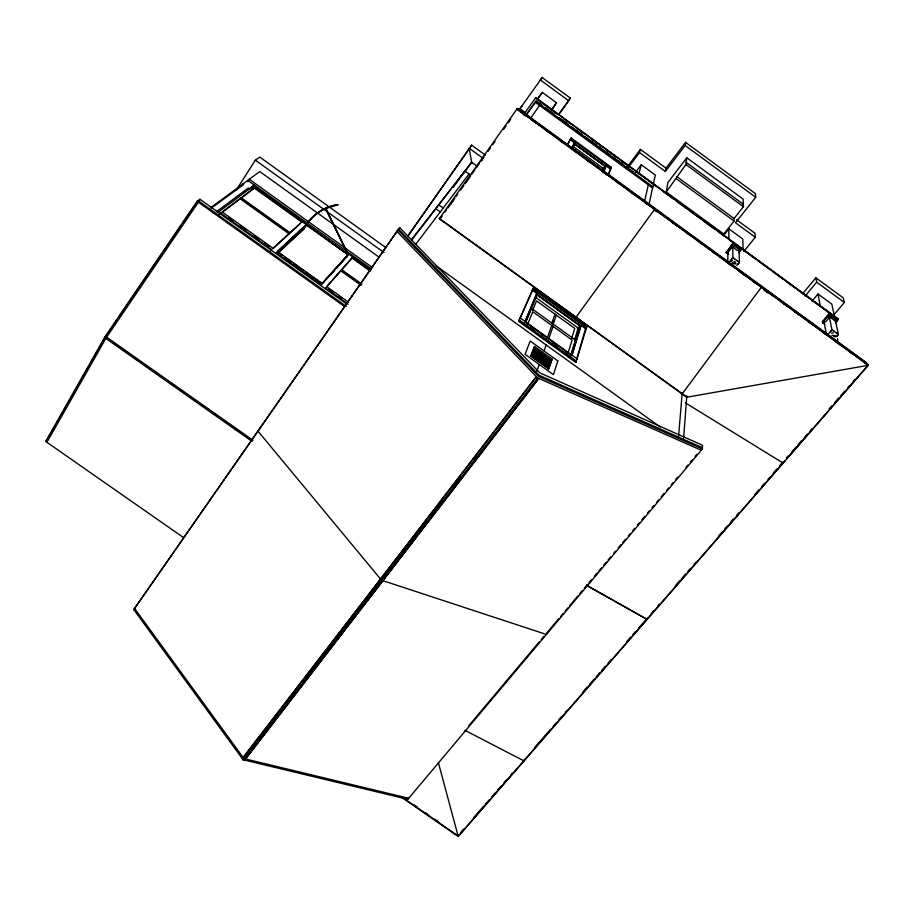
<?xml version="1.0" encoding="UTF-8"?>
<svg xmlns="http://www.w3.org/2000/svg" width="914" height="914" viewBox="0 0 914 914"><rect width="100%" height="100%" fill="white"/><g stroke="black" fill="none" stroke-linecap="round" stroke-linejoin="round"><path stroke-width="1.37" d="M743.151 249.956L742.785 239L728.846 228.808L728.835 239.491L742.054 249.156M727.807 261.198L727.841 251.544L731.131 247.431M702.375 448.945L702.523 445.552L701.461 444.787L539.831 372.878L399.692 227.62L397.841 229.837L538.609 376.385L702.375 448.945L407.838 799.316L244.484 760.082M683.649 437.92L686.814 395.751M678.611 435.772L682.232 392.449M586.457 585.28L647.135 619.452L647.283 618.093L638.897 627.735M666.26 191.997L685.9 164.543L686.78 157.791L743.151 199.115L743.436 206.701L734.068 218.526L734.091 221.062L723.797 234.041L666.26 191.997L667.928 182.446L686.78 157.791M665.358 171.455L665.975 168.13L640.394 149.405L639.526 152.558L665.358 171.455L685.134 145.486L685.569 142.39L755.467 193.677L755.718 197.275L735.473 222.765L755.261 237.24L743.882 251.407M654.95 208.883L576.071 317.135M649.009 204.485L652.825 186.73L535.901 101.317L526.121 115.004M524.362 759.408L524.019 760.916L464.895 730.297M644.564 201.24L648.312 184.834M727.841 251.544L727.59 252.641L726.23 252.652L732.582 243.821L740.683 249.751L739.118 252.618M638.897 173.774L641.262 164.76L655.327 175.042L653.339 184.331L648.734 180.972M458.668 834.916L458.234 836.504L401.897 797.499M575.797 362.435L586.925 326.527L585.703 328.08L575.797 362.435L518.649 321.34L533.479 287.979L518.649 321.34M572.073 354.621L580.687 326.024L581.121 325.464L585.794 328.846M581.121 325.464L571.73 355.889M570.782 355.546L575.454 340.065L531.365 308.315L525.847 321.637M574.529 340.077L578.174 328.069L535.33 297.176L537.078 294.845L525.596 322.516L531.342 326.515M567.902 353.535L572.061 340.042L532.759 311.731L527.549 324.493M571.581 338.694L574.757 328.434L536.529 300.877L532.554 310.577M407.838 799.316L408.409 797.591M548.183 369.119L552.136 359.111L534.621 346.532L530.383 356.334M552.136 359.111L548.834 368.959L531 356.152L534.621 346.532M242.461 758.654L536.369 376.671L243.101 757.443L242.461 758.654L243.273 759.957L244.644 760.151L538.803 378.419L514.399 410.043M608.438 174.186L609.844 170.187M608.598 174.437L611.466 167.308L610.312 168.85M548.868 338.386L553.119 326.389M552.742 325.213L556.329 315.159M536.884 371.107L539.237 364.492M544.036 350.976L546.184 344.955M547.04 338.523L551.736 325.407M551.805 323.019L554.992 314.188M603.651 171.809L605.651 166.451L574.141 143.452L571.638 148.456M603.64 172.483L606.062 165.902L610.461 169.113M603 171.364L604.908 166.222L574.643 144.126L572.221 147.451M603.057 171.284L604.965 166.142L602.463 169.513M602.292 171.044L603.274 168.416L573.032 146.343M532.199 304.705L533.765 300.946M536.918 293.588L524.853 322.162L536.495 294.148L580.687 326.024L536.438 294.228L536.918 293.588L532.222 290.195M252.938 440.24L106.618 337.175L105.396 338.751L105.875 338.363M572.267 148.948L574.7 144.046M571.501 149.039L574.54 142.892L570.119 139.671L571.227 137.923L567.571 144.366M566.988 145.749L570.119 139.671M244.644 760.151L398.504 560.305M183.748 537.74L45.7 441.451L104.893 336.912L197.116 201.274L199.949 199.309L346.589 303.951M47.528 439.223L55.183 425.707M56.577 423.251L57.959 420.794M59.353 418.338L66.311 406.056M67.705 403.588L69.795 399.909M71.189 397.453L89.972 364.286M91.366 361.83L92.76 359.373M94.153 356.917L101.808 343.401M103.202 340.945L117.198 319.546M46.911 442.307L106.173 337.826L198.418 202.211M568.737 100.757L570.313 98.106L542.139 77.496L540.288 79.941L568.737 100.757L558.877 114.49M199.355 200.246L199.949 199.309M551.793 110.137L556.477 102.768L542.276 92.383L537.215 99.477L557.906 114.604M220.308 213.762L220.697 213.156L271.664 249.556L271.264 250.15M236.2 190.112L255.349 160.178L259.793 157.082L385.982 247.717M247.66 181.623L249.202 179.224L372.626 267.699M240.553 198.212L222.228 212.002L273.035 248.288L289.487 233.23L240.553 198.212L240.176 198.795L289.098 233.813M240.782 198.338L254.743 187.53L302.226 221.554L301.849 222.125L254.378 188.101L219.851 214.105M254.378 188.101L254.743 187.53M251.419 189.175L254.115 184.982L248.619 189.529M586.468 327.966L532.885 289.315M275.651 253.292L276.051 252.687L321.122 284.882L320.723 285.476M217.681 212.642L253.555 185.839L348.268 254.812L325.601 208.369M278.793 252.447L304.122 228.74L306.75 224.787L302.98 222.091M118.797 317.192L162.029 253.612M163.64 251.247L181.246 225.347M182.857 222.993L194.865 205.33M196.464 202.977L198.064 200.623L346.28 306.441M319.649 282.46L321.945 284.105L348.405 254.64L336.935 267.813M325.087 288.596L325.498 288.001L348.131 304.168M346.395 257.565L348.794 254.081L370.753 269.813M360.436 283.957L341.185 270.224L340.796 270.795L361.11 285.328M341.276 270.247L352.404 257.508L370.638 270.578M326.309 287.225L352.861 256.994M530.634 118.294L539.546 105.384M243.09 759.751L133.764 609.569L398.515 229.037L539.02 375.208L702.432 447.711L700.604 449.882M399.692 227.62L133.764 609.569M407.518 236.326L471.67 145.166L485.483 155.197M408.25 235.778L471.67 145.166M453.344 187.313L464.815 171.009L470.584 175.191M463.432 173.877L471.635 162.224L477.405 166.417M516.89 109.166L517.358 108.503L868.049 364.32L868.3 365.314L458.234 836.504L438.4 762.71M517.358 108.503L516.958 109.029L868.3 365.314L686.711 397.224L439.28 218.732L517.061 108.892L868.231 365.063L829.901 409.106M440.514 218.446L442.159 216.138M445.015 212.071L446.649 209.752M447.894 208.026L451.173 203.399M452.396 201.64L454.864 198.167M456.086 196.453L457.731 194.145M460.61 190.055L463.889 185.416M465.112 183.725L466.746 181.406M467.991 179.624L470.459 176.139M471.67 174.471L474.949 169.833M476.205 168.027L479.484 163.389M480.684 161.732L482.318 159.424M488.053 151.324L490.521 147.851M492.623 144.846L495.08 141.373M503.637 129.331L506.093 125.858M508.218 122.83L510.675 119.346M450.591 204.29L453.047 200.829M466.117 182.366L468.574 178.904M481.655 160.441L484.1 156.98M525.584 112.868L519.94 108.755L542.139 77.496M523.928 114.273L535.673 97.707L838.344 318.872L835.613 322.996M526.018 115.244L535.901 101.317M537.569 99.02L542.276 92.383M551.748 109.383L556.477 102.768M306.407 224.604L308.167 222.148A51.618 48.659 45.3 0 1 334.832 205.284L337.86 204.713M306.544 224.707L308.304 222.262A51.435 48.488 45.3 0 1 322.802 209.957L325.533 208.609L347.811 254.286L306.544 224.718L298.341 232.145M558.911 113.976L570.313 98.106M535.673 97.707L838.504 319.592M574.54 142.892L574.083 143.532L605.594 166.531L606.062 165.902M439.28 218.732L439.851 217.966M731.303 259.736L732.879 257.634L732.788 246.734M737.792 264.466L739.369 262.364L739.106 251.35M627.884 166.108L640.394 149.405M628.569 167.159L639.526 152.558M682.118 393.923L761.728 286.779L761.225 287.396M519.94 108.755L521.974 106.035M635.584 172.312L641.262 164.76M415.756 244.301L468.985 174.037M665.975 168.13L685.569 142.39M652.47 187.187L654.196 184.925M290.629 697.245L294.959 691.555M306.19 676.783L313.102 667.688M321.751 656.321L331.256 643.81M336.443 636.989L407.701 544.184M362.732 606.382L398.367 560.248M400.092 557.974L413.059 540.985M414.785 538.712L416.51 536.449M418.246 534.187L427.752 521.723M436.389 510.389L438.114 508.127M439.84 505.865L443.301 501.329M454.532 486.602L456.257 484.329M457.994 482.066L459.719 479.804M653.978 209.135L654.732 208.152M830.369 331.771L831.957 329.691L829.284 316.724M836.79 336.455L838.389 334.387L835.27 319.991L835.784 321.202L837.11 320.814L836.893 319.786L828.849 313.913L822.314 321.659L824.805 324.367M243.273 759.957L537.169 378.716L538.517 379.23M400.241 558.043L416.807 536.575M418.543 534.313L512.663 412.305M577.317 329.177L579.956 325.772L571.044 355.203L566.497 351.936M411.574 239.559L471.635 162.224M411.803 239.731L432.482 213.076M433.225 212.117L437.989 205.97M439.691 203.776L450.739 189.541M452.43 187.347L461.913 175.134M409.461 541.933L426.118 520.58M430.505 514.959L441.896 500.346M452.43 486.854L460.313 476.742M474.343 458.759L476.103 456.509M315.57 666.832L320.814 660.114M331.291 646.678L333.039 644.439M334.787 642.199L340.019 635.493M347.012 626.536L348.76 624.296M350.508 622.057L360.984 608.621M836.893 319.786L835.533 321.237L829.272 316.655L828.849 313.913M260.376 427.912L257.919 431.054L380.521 579.019M378.876 257.017L259.77 171.558L210.848 207.581M723.831 235.127L728.846 228.808M732.777 246.426L732.582 244.701C732.674 247.957 737.609 251.716 740.706 250.642L732.582 244.701L732.777 246.426L727.841 252.607L726.23 252.652L732.582 243.821M728.641 262.912L732.879 257.634L739.369 262.364L736.821 265.528M739.095 251.727L740.683 249.751L739.083 249.979M802.583 293.748L815.836 277.81L843.268 297.884L844.376 302.454L833.579 315.216M805.085 296.113L816.682 282.186L815.836 277.81M811.975 301.186L817.984 293.988L831.809 304.088L834.551 316.735M468.882 725.625L539.443 641.674M541.271 639.492L544.024 636.213M558.671 618.778L546.766 632.945L546.423 634.465L382.817 580.641M560.499 616.607L563.253 613.328M565.081 611.158L567.822 607.89M569.662 605.708L577.899 595.894M579.727 593.723L582.481 590.455M584.309 588.273L587.062 585.006M588.89 582.824L591.632 579.556M594.386 576.288L597.128 573.021M598.956 570.839L601.709 567.571M603.537 565.389L606.29 562.121M608.118 559.939L610.86 556.672M613.614 553.404L615.442 551.222M618.195 547.954L620.937 544.687M622.765 542.505L625.519 539.237M628.261 535.97L630.089 533.787M632.842 530.52L634.67 528.338M637.424 525.07L639.252 522.888M641.994 519.62L644.747 516.353M647.489 513.085L649.317 510.903M652.07 507.636L653.898 505.453M656.652 502.186L658.48 500.015M661.222 496.748L663.975 493.469M666.717 490.201L668.557 488.03M671.299 484.751L673.127 482.581M675.88 479.313L677.708 477.131M685.946 467.317L687.785 465.146M690.527 461.878L692.355 459.696M695.108 456.429L696.936 454.247M829.272 316.655L829.067 314.942C829.729 318.141 825.799 322.973 822.509 322.688L829.067 314.942L837.11 320.814L835.476 322.756M835.567 322.139L838.344 318.872M827.593 334.832L831.957 329.691L838.389 334.387L836.63 336.443M460.953 832.151L463.752 828.929M473.463 817.904L483.643 806.205M485.494 804.08L489.196 799.819M491.766 796.722L495.674 792.381M497.376 790.279L501.226 785.994M503.911 782.761L506.779 779.619M510.48 775.358L512.331 773.233M534.713 747.366L538.437 743.071M539.26 742.282L550.434 729.429M553.221 726.219L556.02 723.008M558.808 719.798L561.607 716.587M565.332 712.303L567.194 710.167M583.178 691.635L586.914 687.351M589.541 684.472L594.191 679.125M596.054 676.977L599.778 672.704M601.641 670.556L605.365 666.272M608.164 663.061L610.952 659.851M626.993 641.274L630.729 636.978M632.591 634.842L635.39 631.62M651.031 613.785L653.841 610.563M657.589 606.256L659.462 604.097M675.446 585.566L680.062 580.413M681.935 578.265L685.683 573.958M687.557 571.798L690.344 568.439M694.114 564.258L695.988 562.11M718.461 536.267L722.209 531.959M724.813 528.818L727.83 525.504M730.4 522.397L733.188 519.186M736.913 514.902L738.775 512.765M754.987 494.28L758.734 489.973M761.545 486.739L764.355 483.517M768.103 479.21L769.976 477.051M773.233 473.144L776.957 468.871M779.756 465.66L782.555 462.438M786.269 458.165L788.119 456.04M791.844 451.767L796.163 446.957M798.025 444.81L801.761 440.514M804.56 437.292L807.359 434.081M810.158 430.86L812.032 428.712M828.998 409.038L831.786 405.839M834.573 402.64L839.098 397.59M840.971 395.442L844.707 391.146M847.506 387.936L849.369 385.788M853.105 381.492L854.978 379.344M458.348 836.116L490.761 798.859M492.612 796.722L594.957 679.113M596.831 676.966L785.035 460.679M786.897 458.531L828.038 411.254M341.185 270.224L326.709 286.63L348.143 301.94M331.268 274.131L334.101 270.978M321.808 283.694L348.12 254.435M348.794 254.081L322.356 283.523L277.422 251.419L306.83 224.01M279.341 251.43L289.544 241.89M291.577 239.982L304.122 228.74M277.022 252.024L283.112 246.346M285.145 244.449L296.307 234.041M306.75 224.787L277.525 252.058L282.072 255.303M269.836 251.224L271.664 249.556M302.226 221.554L290.035 232.727L241.159 197.755M273.08 248.494L299.815 223.987M45.7 441.451L46.831 440.445M218.652 214.687L220.697 213.156M249.83 188.924L253.189 186.41L301.22 220.834M216.332 211.774L248.288 188.021L249.476 188.444M211.26 208.152L243.547 184.628L242.953 183.771M740.706 250.642L739.106 251.042M732.251 262.832L735.85 263.243M732.194 263.54L735.964 263.975M831.477 333.119L833.362 332.879M831.934 335.301L835.545 335.735M245.272 758.94L408.707 798.276M733.965 261.415L735.267 261.907M834.048 335.906L835.853 336.603M833.854 336.352L835.282 336.9M701.278 450.259L537.489 377.836L396.859 231.265M586.457 585.268L647.146 619.441M685.603 402.994L783.184 463.112L783.092 461.981M534.633 348.474L550.639 359.967M534.336 349.262L550.365 360.779M534.039 350.062L550.091 361.59M533.742 350.85L549.817 362.401M533.433 351.65L549.543 363.224M533.136 352.45L549.268 364.035M532.839 353.261L548.983 364.857M532.531 354.061L548.708 365.68M532.234 354.872L548.434 366.514M531.925 355.683L548.149 367.337M531.617 356.506L547.874 368.171M836.424 333.096L838.389 334.387M737.358 261.038L739.369 262.364M404.491 798.219L406.821 799.83M413.825 804.674L417.321 807.108M425.49 812.752L427.821 814.374M434.824 819.218L438.32 821.64M402.023 797.122L455.995 834.482M104.893 336.912L106.173 337.826M114.307 343.55L118.98 346.84M123.596 350.085L128.28 353.398M135.203 358.265L137.591 359.945M145.657 365.634L150.387 368.959M156.111 372.992L162.029 377.162M167.719 381.172L174.825 386.176M179.338 389.353L184.137 392.734M189.781 396.71L196.933 401.749M201.4 404.891L208.563 409.94M211.854 412.248L217.875 416.498M223.462 420.429L226.946 422.885M233.915 427.798L239.982 432.071M245.523 435.978L251.624 440.262M105.636 338.271L252.081 441.416M285.476 257.737L291.155 261.792M293.417 263.415L303.642 270.715M305.916 272.338L313.856 278.016M316.13 279.638L320.677 282.883M228.774 217.555L233.39 220.857M240.313 225.804L246.083 229.928M254.172 235.698L258.788 239M264.557 243.124L269.173 246.414M285.088 257.782L290.846 261.895M296.604 266.008L301.209 269.299M308.121 274.234L313.879 278.347M328.56 288.835L333.073 292.057M338.717 296.079L342.099 298.501M197.116 201.274L344.452 306.464M247.66 180.355L371.484 269.093M353.638 258.388L368.73 269.207M348.165 254.96L306.064 224.787L308.029 222.033A51.79 48.83 45.3 0 1 334.775 205.113L337.906 204.885L325.841 208.461L348.371 254.652M352.027 258.068L370.25 271.127M341.676 269.676L361.955 284.197M520.306 317.981L577.145 358.882M533.616 328.149L541.568 333.873M544.973 336.329L564.292 350.222M530.566 326.275L535.147 329.566L532.793 328M542.002 334.501L544.287 336.146M553.438 342.727L558.008 346.018L555.666 344.464M564.875 350.953L567.16 352.598M519.369 320.163L576.471 361.236M519.163 320.654L576.323 361.761M436.241 265.928L660.262 427.021M533.57 347.903L551.085 360.482M255.349 160.178L383.994 252.527M438.594 204.759L443.187 208.072M435.658 208.541L440.308 211.888M440.091 219.029L686.734 396.962M533.433 288.036L586.868 326.584M537.021 294.936L579.887 325.852M552.684 320.597L554.044 321.579M482.992 158.248L469.168 148.217L471.875 163.652M571.17 137.991L611.42 167.365M728.264 253.247L726.242 251.761L727.841 252.607L726.23 252.652L728.264 254.138M570.759 138.802L611.112 168.256M866.392 362.561L518.329 108.64L517.61 109.669L522.168 113.016M574.221 149.565L586.537 158.556M587.805 159.482L600.11 168.45M531.365 119.723L535.97 123.082M545.178 129.799L549.771 133.147M558.98 139.865L563.584 143.224M573.935 150.776L576.231 152.455M587.736 160.841L590.044 162.521M601.538 170.918L607.296 175.111M615.351 180.983L619.943 184.342M629.152 191.06L633.756 194.408M645.261 202.805L647.558 204.485M659.051 212.871L661.348 214.539M671.676 222.079L677.423 226.261M685.454 232.122L687.751 233.801M699.233 242.176L701.529 243.855M713.011 252.23L715.308 253.898M725.636 261.438L731.371 265.62M739.415 271.481L745.15 275.674M753.182 281.535L755.478 283.214M766.972 291.577L772.718 295.77M780.75 301.631L786.497 305.824M794.529 311.685L799.133 315.033M808.319 321.739L812.912 325.087M822.097 331.793L826.69 335.141M835.876 341.847L840.469 345.195M849.654 351.89L853.105 354.404M863.444 361.944L866.883 364.458M523.002 114.284L525.31 115.964M654.344 210.083L656.652 211.762M763.578 289.749L768.183 293.108M736.57 219.794L755.01 233.287L755.261 237.24M676.714 176.551L734.068 218.526M676.36 178.813L734.091 221.062M816.682 282.186L844.376 302.454M563.652 118.797L571.707 124.681M577.454 128.885L585.497 134.758M591.255 138.962L602.749 147.36M606.199 149.885L616.55 157.448M619.989 159.961L629.198 166.691M634.944 170.884L646.666 179.464M654.481 185.165L656.778 186.844M662.513 191.037L673.984 199.412M676.28 201.091L687.739 209.466M690.036 211.145L700.364 218.686M703.803 221.199L714.12 228.74M717.57 231.253L724.448 236.292M743.939 250.539L755.41 258.913M757.706 260.593L769.177 268.967M772.616 271.481L782.944 279.021M786.383 281.535L795.557 288.241M797.853 289.921L809.324 298.295M811.609 299.975L833.465 315.936M536.187 100.906L541.911 105.087M545.35 107.601L554.501 114.284M559.082 117.632L568.234 124.327M571.673 126.829L581.967 134.358M585.406 136.871L596.853 145.223M599.138 146.903L610.586 155.266M612.871 156.934L624.319 165.297M626.616 166.965L633.482 171.981M535.238 102.242L652.562 187.941M685.134 145.486L755.718 197.275M686.186 162.372L743.345 204.268M685.9 164.543L743.436 206.701M831.957 329.691L833.979 331.314M732.879 257.634L734.89 259.233M536.084 377.482L537.169 378.716M134.552 608.438L243.101 757.443M837.487 338.614L837.738 340.762M823.937 321.454L826.462 334.547M817.984 293.988L820.361 306.373M731.109 261.553A3.153 3.005 -14.1 0 1 732.411 260.593M557.848 360.893L553.404 374.66L525.047 354.301L530.223 341.036L557.848 360.893M837.11 320.814L835.533 321.237L837.11 320.814M824.177 322.688L822.509 322.688L824.177 322.688"/></g></svg>
